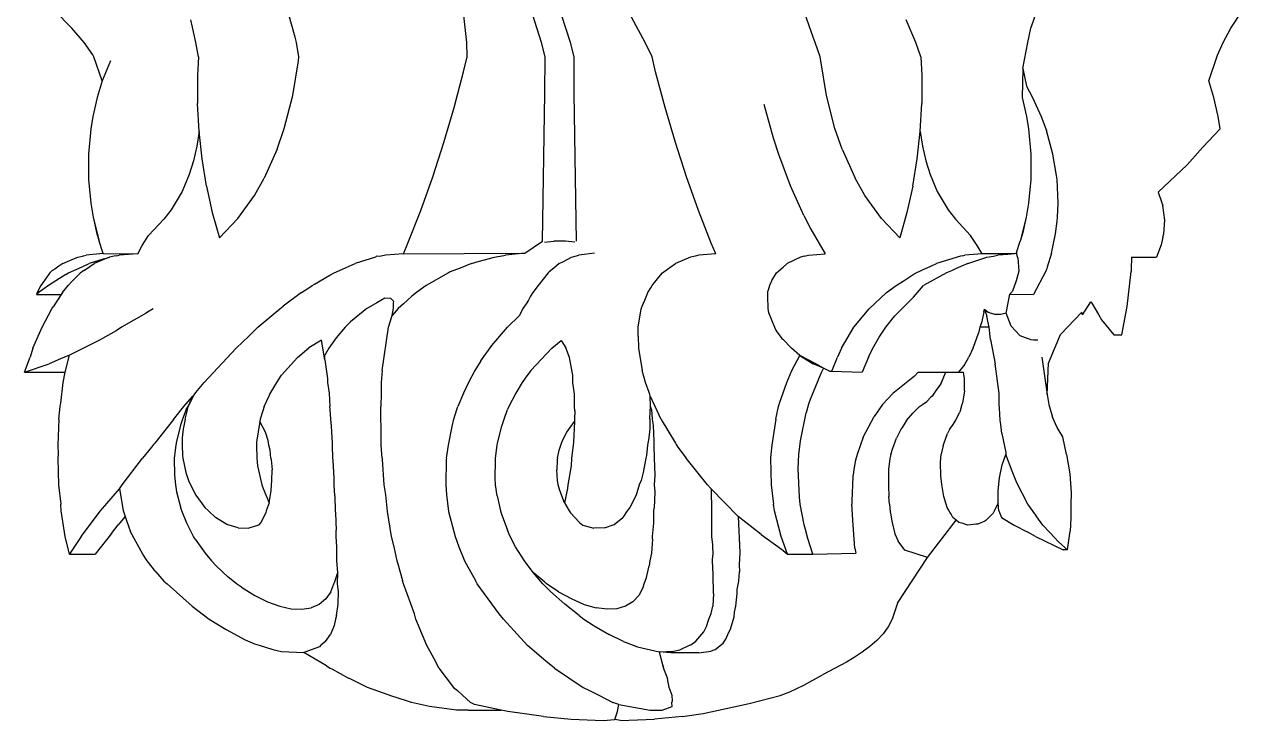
# Model space of a CAD drawing. Extents: x -1563 to 1637, y -685 to 815.
# Drawn here: x 1089.1 to 1183, y -95.1 to -41.4 of the extents above; entities that cross this region are included whole.
import ezdxf

# ---------------------------------------------------------------- set-up
doc = ezdxf.new("R2010")
doc.units = 0
doc.header["$MEASUREMENT"] = 0
doc.layers.get('0').update_dxf_attribs({"linetype": 'CONTINUOUS'})

msp = doc.modelspace()

# ---------------------------------------------------------------- linework, layer by layer
at = {"color": 22}
for p, q in [((1092.766, -41.712), (1091.418, -40.351)), ((1123.199, -42.817), (1122.854, -39.568)), ((1128.952, -42.817), (1127.924, -39.568)), ((1131.191, -42.817), (1130.145, -39.568)), ((1136.943, -42.817), (1135.216, -39.568)), ((1166.676, -41.712), (1167.159, -40.351)), ((1182.093, -41.712), (1183.009, -40.351)), ((1102.062, -41.625), (1101.943, -41.063)), ((1109.979, -42.403), (1109.457, -40.571)), ((1149.899, -42.403), (1149.252, -40.571)), ((1157.828, -42.817), (1157.082, -41.063)), ((1093.698, -42.817), (1092.766, -41.712)), ((1102.315, -42.817), (1102.062, -41.625)), ((1166.444, -42.817), (1166.676, -41.712)), ((1181.512, -42.805), (1182.093, -41.712)), ((1094.378, -43.763), (1093.698, -42.817)), ((1102.525, -43.902), (1102.315, -42.817)), ((1110.074, -42.817), (1109.979, -42.403)), ((1110.263, -43.902), (1110.074, -42.817)), ((1123.232, -43.902), (1123.199, -42.817)), ((1129.237, -43.902), (1128.952, -42.817)), ((1131.482, -43.902), (1131.191, -42.817)), ((1137.488, -43.902), (1136.943, -42.817)), ((1150.069, -42.817), (1149.899, -42.403)), ((1150.456, -43.902), (1150.069, -42.817)), ((1158.194, -43.902), (1157.828, -42.817)), ((1166.064, -44.799), (1166.444, -42.817)), ((1181.073, -43.785), (1181.512, -42.805)), ((1094.465, -43.902), (1094.378, -43.763)), ((1095.103, -45.765), (1094.465, -43.902)), ((1102.525, -43.902), (1102.449, -45.344)), ((1110.234, -44.228), (1110.263, -43.902)), ((1122.958, -45.065), (1123.232, -43.902)), ((1129.23, -46.727), (1129.237, -43.902)), ((1131.49, -46.727), (1131.482, -43.902)), ((1137.762, -45.065), (1137.488, -43.902)), ((1150.486, -44.228), (1150.456, -43.902)), ((1158.194, -43.902), (1158.271, -45.344)), ((1180.395, -45.765), (1181.073, -43.785)), ((1095.739, -44.218), (1095.103, -45.765)), ((1109.795, -46.897), (1110.234, -44.228)), ((1122.23, -47.82), (1122.958, -45.065)), ((1138.489, -47.82), (1137.762, -45.065)), ((1150.924, -46.897), (1150.486, -44.228)), ((1166.064, -44.799), (1166.013, -47.057)), ((1166.064, -44.799), (1166.353, -46.176)), ((1095.103, -45.765), (1094.706, -47.057)), ((1102.449, -45.344), (1102.45, -47.505)), ((1158.271, -45.344), (1158.27, -47.505)), ((1180.792, -47.057), (1180.395, -45.765)), ((1109.137, -49.439), (1109.795, -46.897)), ((1129.049, -58.117), (1129.23, -46.727)), ((1131.671, -58.117), (1131.49, -46.727)), ((1151.582, -49.439), (1150.924, -46.897)), ((1166.353, -46.176), (1166.82, -47.057)), ((1094.706, -47.057), (1094.373, -48.515)), ((1102.565, -49.658), (1102.45, -47.505)), ((1121.437, -50.524), (1122.23, -47.82)), ((1139.283, -50.524), (1138.489, -47.82)), ((1146.852, -50.179), (1146.135, -47.592)), ((1158.155, -49.658), (1158.27, -47.505)), ((1166.013, -47.057), (1166.347, -48.515)), ((1166.82, -47.057), (1167.478, -48.515)), ((1181.125, -48.515), (1180.792, -47.057)), ((1094.373, -48.515), (1094.217, -49.47)), ((1166.347, -48.515), (1166.503, -49.47)), ((1167.478, -48.515), (1167.847, -49.47)), ((1181.281, -49.47), (1181.125, -48.515)), ((1094.217, -49.47), (1094.041, -51.414)), ((1102.565, -49.658), (1102.383, -50.81)), ((1102.794, -51.786), (1102.565, -49.658)), ((1108.583, -51.039), (1109.137, -49.439)), ((1152.137, -51.039), (1151.582, -49.439)), ((1157.926, -51.786), (1158.155, -49.658)), ((1158.155, -49.658), (1158.337, -50.81)), ((1166.503, -49.47), (1166.678, -51.414)), ((1167.847, -49.47), (1167.884, -49.589)), ((1168.374, -51.414), (1167.884, -49.589)), ((1181.281, -49.47), (1179.944, -50.871)), ((1120.578, -53.173), (1121.437, -50.524)), ((1140.142, -53.173), (1139.283, -50.524)), ((1147.258, -51.433), (1146.852, -50.179)), ((1094.041, -51.414), (1094.049, -53.373)), ((1102.383, -50.81), (1102.126, -51.921)), ((1108.583, -51.039), (1107.589, -53.26)), ((1148.164, -53.851), (1147.258, -51.433)), ((1152.137, -51.039), (1153.13, -53.26)), ((1158.337, -50.81), (1158.594, -51.921)), ((1166.678, -51.414), (1166.671, -53.373)), ((1168.66, -53.058), (1168.374, -51.414)), ((1179.944, -50.871), (1178.744, -52.226)), ((1102.126, -51.921), (1101.796, -52.979)), ((1103.134, -53.872), (1102.794, -51.786)), ((1157.585, -53.872), (1157.926, -51.786)), ((1158.594, -51.921), (1158.924, -52.979)), ((1178.744, -52.226), (1176.5, -54.345)), ((1094.049, -53.373), (1094.216, -55.192)), ((1101.796, -52.979), (1101.252, -54.283)), ((1106.827, -54.604), (1107.589, -53.26)), ((1119.655, -55.762), (1120.578, -53.173)), ((1141.064, -55.762), (1140.142, -53.173)), ((1153.892, -54.604), (1153.13, -53.26)), ((1158.924, -52.979), (1159.468, -54.283)), ((1166.671, -53.373), (1166.504, -55.192)), ((1168.702, -53.373), (1168.66, -53.058)), ((1168.779, -55.192), (1168.702, -53.373)), ((1101.252, -54.283), (1100.419, -55.704)), ((1103.134, -53.872), (1103.584, -55.9)), ((1149.188, -56.136), (1148.164, -53.851)), ((1157.585, -53.872), (1157.136, -55.9)), ((1159.468, -54.283), (1160.301, -55.704)), ((1176.5, -54.345), (1176.745, -55.085)), ((1094.216, -55.192), (1094.402, -56.267)), ((1105.552, -56.385), (1106.827, -54.604)), ((1155.168, -56.385), (1153.892, -54.604)), ((1166.504, -55.192), (1166.317, -56.267)), ((1168.737, -56.267), (1168.779, -55.192)), ((1176.745, -55.085), (1176.846, -55.382)), ((1177.024, -56.507), (1176.846, -55.382)), ((1094.402, -56.267), (1094.676, -57.562)), ((1094.402, -56.267), (1094.86, -58.117)), ((1100.419, -55.704), (1099.849, -56.427)), ((1103.584, -55.9), (1104.14, -57.855)), ((1118.671, -58.288), (1119.655, -55.762)), ((1142.049, -58.288), (1141.064, -55.762)), ((1149.188, -56.136), (1149.73, -57.197)), ((1157.136, -55.9), (1156.58, -57.855)), ((1160.301, -55.704), (1160.871, -56.427)), ((1166.317, -56.267), (1165.859, -58.117)), ((1166.317, -56.267), (1166.044, -57.562)), ((1168.714, -56.57), (1168.737, -56.267)), ((1099.849, -56.427), (1098.68, -57.697)), ((1104.14, -57.855), (1105.552, -56.385)), ((1149.73, -57.197), (1150.822, -59.089)), ((1156.58, -57.855), (1155.168, -56.385)), ((1160.871, -56.427), (1162.04, -57.697)), ((1168.596, -57.562), (1168.714, -56.57)), ((1176.943, -57.546), (1177.024, -56.507)), ((1094.676, -57.562), (1094.86, -58.117)), ((1095.148, -58.985), (1094.86, -58.117)), ((1098.173, -58.449), (1098.68, -57.697)), ((1127.673, -59.053), (1129.049, -58.117)), ((1129.193, -58.203), (1129.919, -58.117)), ((1130.801, -58.117), (1129.919, -58.117)), ((1131.527, -58.203), (1130.801, -58.117)), ((1162.547, -58.449), (1162.04, -57.697)), ((1165.572, -58.985), (1165.859, -58.117)), ((1166.044, -57.562), (1165.859, -58.117)), ((1168.279, -59.043), (1168.596, -57.562)), ((1176.863, -57.818), (1176.729, -58.405)), ((1176.863, -57.818), (1176.943, -57.546)), ((1095.161, -59.074), (1093.865, -59.208)), ((1095.161, -59.074), (1095.148, -58.985)), ((1095.161, -59.074), (1097.855, -59.089)), ((1097.855, -59.089), (1096.409, -59.208)), ((1097.855, -59.089), (1098.173, -58.449)), ((1118.33, -59.089), (1116.927, -59.208)), ((1118.33, -59.089), (1118.671, -58.288)), ((1118.33, -59.089), (1127.673, -59.053)), ((1127.673, -59.053), (1126.177, -59.208)), ((1133.047, -59.053), (1131.838, -59.208)), ((1142.39, -59.089), (1141.088, -59.208)), ((1142.39, -59.089), (1142.049, -58.288)), ((1149.538, -59.208), (1150.822, -59.089)), ((1162.922, -59.088), (1161.606, -59.208)), ((1162.922, -59.088), (1162.547, -58.449)), ((1164.214, -59.085), (1162.922, -59.088)), ((1164.907, -59.137), (1164.15, -59.208)), ((1165.435, -59.09), (1164.214, -59.085)), ((1165.435, -59.09), (1164.907, -59.137)), ((1165.582, -59.076), (1165.435, -59.09)), ((1165.572, -58.985), (1165.582, -59.076)), ((1165.691, -59.403), (1165.582, -59.076)), ((1168.279, -59.043), (1167.942, -60.115)), ((1176.729, -58.405), (1176.362, -59.358)), ((1091.767, -60.058), (1091.439, -60.283)), ((1092.062, -59.848), (1091.767, -60.058)), ((1092.062, -59.848), (1093.15, -59.381)), ((1093.087, -60.298), (1093.606, -60.066)), ((1093.15, -59.381), (1093.233, -59.361)), ((1093.233, -59.361), (1093.579, -59.27)), ((1093.579, -59.27), (1093.662, -59.258)), ((1093.606, -60.066), (1094.084, -59.848)), ((1093.662, -59.258), (1093.865, -59.208)), ((1093.8, -60.304), (1094.155, -60.069)), ((1095.179, -59.503), (1094.084, -59.848)), ((1094.155, -60.069), (1094.474, -59.848)), ((1095.287, -59.502), (1094.474, -59.848)), ((1095.179, -59.503), (1094.474, -59.848)), ((1095.179, -59.503), (1095.663, -59.357)), ((1095.287, -59.502), (1095.179, -59.503)), ((1095.663, -59.357), (1095.287, -59.502)), ((1096.027, -59.281), (1095.663, -59.357)), ((1096.172, -59.254), (1096.027, -59.281)), ((1096.172, -59.254), (1096.409, -59.208)), ((1113.898, -60.156), (1114.587, -59.848)), ((1116.165, -59.357), (1114.587, -59.848)), ((1116.25, -59.286), (1116.165, -59.357)), ((1116.459, -59.3), (1116.25, -59.286)), ((1116.601, -59.273), (1116.459, -59.3)), ((1116.927, -59.208), (1116.601, -59.273)), ((1123.558, -59.848), (1122.702, -60.194)), ((1123.558, -59.848), (1124.09, -59.694)), ((1124.09, -59.694), (1125.34, -59.357)), ((1125.34, -59.357), (1125.597, -59.311)), ((1125.597, -59.311), (1125.772, -59.282)), ((1125.772, -59.282), (1126.177, -59.208)), ((1130.322, -59.848), (1129.921, -60.194)), ((1130.322, -59.848), (1130.651, -59.694)), ((1130.651, -59.694), (1131.277, -59.357)), ((1131.277, -59.357), (1131.449, -59.311)), ((1131.449, -59.311), (1131.569, -59.282)), ((1131.569, -59.282), (1131.838, -59.208)), ((1138.865, -60.156), (1139.292, -59.848)), ((1140.453, -59.357), (1139.292, -59.848)), ((1140.698, -59.3), (1140.453, -59.357)), ((1140.817, -59.273), (1140.698, -59.3)), ((1141.088, -59.208), (1140.817, -59.273)), ((1147.595, -60.118), (1147.9, -59.848)), ((1148.934, -59.357), (1147.9, -59.848)), ((1149.208, -59.289), (1148.934, -59.357)), ((1149.208, -59.289), (1149.538, -59.208)), ((1158.395, -60.304), (1158.923, -60.069)), ((1158.923, -60.069), (1159.405, -59.848)), ((1161.268, -59.289), (1159.405, -59.848)), ((1161.349, -60.058), (1160.836, -60.283)), ((1161.377, -59.264), (1161.268, -59.289)), ((1161.818, -59.848), (1161.349, -60.058)), ((1161.377, -59.264), (1161.606, -59.208)), ((1161.818, -59.848), (1163.3, -59.363)), ((1163.3, -59.363), (1163.813, -59.27)), ((1163.813, -59.27), (1163.905, -59.258)), ((1163.905, -59.258), (1164.15, -59.208)), ((1165.691, -59.403), (1165.75, -60.427)), ((1174.452, -59.358), (1174.414, -60.295)), ((1174.452, -59.358), (1176.362, -59.358)), ((1090.981, -60.669), (1090.625, -61.168)), ((1091.051, -60.561), (1090.981, -60.669)), ((1091.158, -60.47), (1091.051, -60.561)), ((1091.226, -60.415), (1091.158, -60.47)), ((1091.439, -60.283), (1091.226, -60.415)), ((1092.296, -60.692), (1091.526, -61.179)), ((1092.296, -60.692), (1092.505, -60.564)), ((1092.505, -60.564), (1093.087, -60.298)), ((1093.315, -60.672), (1092.79, -61.195)), ((1093.315, -60.672), (1093.412, -60.576)), ((1093.687, -60.373), (1093.412, -60.576)), ((1093.687, -60.373), (1093.8, -60.304)), ((1111.476, -61.427), (1112.657, -60.745)), ((1112.657, -60.745), (1112.97, -60.561)), ((1112.97, -60.561), (1113.149, -60.481)), ((1113.149, -60.481), (1113.898, -60.156)), ((1121.784, -60.56), (1120.078, -61.533)), ((1121.933, -60.498), (1121.784, -60.56)), ((1122.702, -60.194), (1121.933, -60.498)), ((1129.468, -60.56), (1128.698, -61.533)), ((1129.551, -60.498), (1129.468, -60.56)), ((1129.921, -60.194), (1129.551, -60.498)), ((1137.575, -61.427), (1138.126, -60.745)), ((1138.126, -60.745), (1138.282, -60.561)), ((1138.282, -60.561), (1138.393, -60.481)), ((1138.393, -60.481), (1138.865, -60.156)), ((1146.724, -61.159), (1147.075, -60.563)), ((1147.075, -60.563), (1147.256, -60.403)), ((1147.256, -60.403), (1147.595, -60.118)), ((1156.844, -61.195), (1157.694, -60.652)), ((1157.694, -60.652), (1158.395, -60.304)), ((1160.178, -60.565), (1158.419, -61.529)), ((1160.569, -60.415), (1160.178, -60.565)), ((1160.836, -60.283), (1160.569, -60.415)), ((1165.75, -60.427), (1165.539, -61.19)), ((1167.831, -60.425), (1166.893, -62.231)), ((1167.904, -60.223), (1167.831, -60.425)), ((1167.942, -60.115), (1167.904, -60.223)), ((1174.121, -63.159), (1174.411, -60.454)), ((1174.414, -60.295), (1174.411, -60.454)), ((1090.356, -61.529), (1090.075, -62.071)), ((1090.963, -61.529), (1090.231, -62.061)), ((1090.625, -61.168), (1090.356, -61.529)), ((1091.526, -61.179), (1090.963, -61.529)), ((1092.04, -62.071), (1092.473, -61.529)), ((1092.79, -61.195), (1092.473, -61.529)), ((1110.456, -62.072), (1111.02, -61.707)), ((1111.02, -61.707), (1111.289, -61.532)), ((1111.289, -61.532), (1111.476, -61.427)), ((1120.078, -61.533), (1119.321, -62.072)), ((1128.698, -61.533), (1128.287, -62.072)), ((1137.152, -62.072), (1137.379, -61.707)), ((1137.379, -61.707), (1137.486, -61.532)), ((1137.486, -61.532), (1137.575, -61.427)), ((1146.426, -61.888), (1146.382, -62.032)), ((1146.534, -61.531), (1146.426, -61.888)), ((1146.646, -61.318), (1146.534, -61.531)), ((1146.724, -61.159), (1146.646, -61.318)), ((1155.568, -62.071), (1156.303, -61.529)), ((1156.303, -61.529), (1156.844, -61.195)), ((1157.64, -62.432), (1158.419, -61.529)), ((1165.268, -61.972), (1165.065, -62.212)), ((1165.539, -61.19), (1165.268, -61.972)), ((1090.231, -62.061), (1090.026, -62.231)), ((1090.075, -62.071), (1090.026, -62.231)), ((1090.026, -62.231), (1091.939, -62.226)), ((1091.939, -62.226), (1091.322, -63.176)), ((1092.04, -62.071), (1091.939, -62.226)), ((1110.456, -62.072), (1109.047, -63.131)), ((1116.261, -62.876), (1115.597, -63.262)), ((1116.895, -62.507), (1116.261, -62.876)), ((1117.337, -62.545), (1116.895, -62.507)), ((1117.568, -62.783), (1117.337, -62.545)), ((1117.553, -63.286), (1117.566, -62.873)), ((1117.566, -62.873), (1117.568, -62.783)), ((1118.624, -62.659), (1118.318, -62.944)), ((1118.968, -62.37), (1118.624, -62.659)), ((1119.321, -62.072), (1118.968, -62.37)), ((1127.967, -62.659), (1127.777, -62.944)), ((1128.125, -62.37), (1127.967, -62.659)), ((1128.287, -62.072), (1128.125, -62.37)), ((1136.724, -63.131), (1136.915, -62.657)), ((1136.915, -62.657), (1137.071, -62.272)), ((1137.071, -62.272), (1137.152, -62.072)), ((1146.382, -62.032), (1146.375, -62.121)), ((1146.375, -62.121), (1146.379, -62.36)), ((1146.379, -62.36), (1146.399, -63.327)), ((1154.22, -63.328), (1155.568, -62.071)), ((1157.64, -62.432), (1156.202, -63.883)), ((1164.775, -63.679), (1165.065, -62.212)), ((1165.065, -62.212), (1166.893, -62.231)), ((1170.655, -63.788), (1171.295, -62.809)), ((1171.295, -62.809), (1171.378, -62.898)), ((1171.378, -62.898), (1171.891, -63.784)), ((1090.475, -64.764), (1091.214, -63.328)), ((1091.214, -63.328), (1091.322, -63.176)), ((1098.491, -63.666), (1096.589, -64.764)), ((1098.6, -63.601), (1098.491, -63.666)), ((1099.034, -63.327), (1098.6, -63.601)), ((1107.093, -64.764), (1108.78, -63.326)), ((1108.78, -63.326), (1109.047, -63.131)), ((1115.496, -63.325), (1114.239, -64.352)), ((1115.597, -63.262), (1115.496, -63.325)), ((1117.156, -64.764), (1117.445, -63.856)), ((1117.445, -63.856), (1117.553, -63.286)), ((1117.909, -63.325), (1117.445, -63.856)), ((1118.318, -62.944), (1117.909, -63.325)), ((1126.349, -64.764), (1127.277, -63.856)), ((1127.524, -63.325), (1127.277, -63.856)), ((1127.777, -62.944), (1127.524, -63.325)), ((1136.412, -64.764), (1136.653, -63.326)), ((1136.653, -63.326), (1136.724, -63.131)), ((1146.399, -63.327), (1146.473, -63.623)), ((1146.473, -63.623), (1146.916, -64.764)), ((1153.03, -64.764), (1154.22, -63.328)), ((1163.055, -63.598), (1162.872, -64.413)), ((1163.055, -63.598), (1163.101, -63.376)), ((1163.101, -63.376), (1163.297, -63.9)), ((1163.101, -63.376), (1163.405, -63.593)), ((1163.405, -63.593), (1163.951, -63.781)), ((1164.358, -63.783), (1163.951, -63.781)), ((1164.775, -63.679), (1164.358, -63.783)), ((1165.16, -64.684), (1164.775, -63.679)), ((1168.967, -65.326), (1170.617, -63.582)), ((1170.655, -63.788), (1170.617, -63.582)), ((1171.891, -63.784), (1172.119, -64.181)), ((1173.692, -65.34), (1174.121, -63.159)), ((1089.764, -66.37), (1090.475, -64.764)), ((1096.589, -64.764), (1096.167, -65.032)), ((1106.405, -65.441), (1107.093, -64.764)), ((1113.819, -64.764), (1113.128, -65.566)), ((1114.239, -64.352), (1113.819, -64.764)), ((1116.672, -68.099), (1117.156, -64.764)), ((1125.141, -66.157), (1126.349, -64.764)), ((1136.404, -65.441), (1136.412, -64.764)), ((1146.916, -64.764), (1147.063, -65.032)), ((1152.089, -66.37), (1153.03, -64.764)), ((1154.984, -65.531), (1155.517, -64.763)), ((1155.517, -64.763), (1156.202, -63.883)), ((1162.761, -64.76), (1162.655, -65.211)), ((1162.872, -64.413), (1162.761, -64.76)), ((1163.46, -64.76), (1162.761, -64.76)), ((1163.348, -64.169), (1163.297, -63.9)), ((1163.371, -64.289), (1163.348, -64.169)), ((1163.46, -64.76), (1163.371, -64.289)), ((1163.566, -65.691), (1163.46, -64.76)), ((1165.847, -65.397), (1165.16, -64.684)), ((1172.119, -64.181), (1173.088, -65.34)), ((1094.933, -65.715), (1092.578, -66.921)), ((1095.118, -65.629), (1094.933, -65.715)), ((1096.167, -65.032), (1095.118, -65.629)), ((1106.405, -65.441), (1105.421, -66.37)), ((1113.128, -65.566), (1112.56, -66.37)), ((1136.404, -65.441), (1136.432, -66.37)), ((1147.063, -65.032), (1147.494, -65.624)), ((1147.494, -65.624), (1147.554, -65.684)), ((1148.235, -66.37), (1147.554, -65.684)), ((1154.467, -66.421), (1154.984, -65.531)), ((1162.366, -66.014), (1162.655, -65.211)), ((1163.566, -65.691), (1163.934, -67.575)), ((1165.847, -65.397), (1166.44, -65.635)), ((1166.69, -65.739), (1166.44, -65.635)), ((1168.036, -67.539), (1168.967, -65.326)), ((1173.088, -65.34), (1173.692, -65.34)), ((1089.764, -66.37), (1089.546, -67.054)), ((1102.969, -69.005), (1105.421, -66.37)), ((1110.159, -67.089), (1111.035, -66.344)), ((1111.991, -65.756), (1111.035, -66.344)), ((1112.27, -67.28), (1111.991, -65.756)), ((1112.56, -66.37), (1112.25, -66.901)), ((1124.297, -67.356), (1125.141, -66.157)), ((1129.755, -66.37), (1128.138, -68.099)), ((1129.755, -66.37), (1130.477, -65.768)), ((1130.477, -65.768), (1130.843, -66.346)), ((1131.133, -67.089), (1130.843, -66.346)), ((1136.432, -66.37), (1136.72, -68.099)), ((1148.869, -66.934), (1148.235, -66.37)), ((1152.089, -66.37), (1151.772, -67.054)), ((1154.16, -67.054), (1154.467, -66.421)), ((1162.246, -66.351), (1161.894, -67.054)), ((1162.246, -66.351), (1162.366, -66.014)), ((1166.889, -65.746), (1166.69, -65.739)), ((1167.063, -65.758), (1166.889, -65.746)), ((1167.232, -65.764), (1167.063, -65.758)), ((1089.099, -68.213), (1089.546, -67.054)), ((1089.099, -68.213), (1091.008, -67.585)), ((1091.873, -67.201), (1091.008, -67.585)), ((1092.578, -66.921), (1091.873, -67.201)), ((1092.232, -68.213), (1092.578, -66.921)), ((1108.916, -68.457), (1110.159, -67.089)), ((1112.27, -67.28), (1112.25, -66.901)), ((1112.27, -67.28), (1112.454, -68.715)), ((1124.297, -67.356), (1123.831, -68.099)), ((1131.368, -68.457), (1131.133, -67.089)), ((1148.249, -68.099), (1148.869, -66.934)), ((1150.1, -67.585), (1148.869, -66.934)), ((1148.869, -66.934), (1149.896, -67.585)), ((1150.1, -67.585), (1149.896, -67.585)), ((1150.707, -67.924), (1149.896, -67.585)), ((1150.707, -67.924), (1150.1, -67.585)), ((1151.352, -68.154), (1151.772, -67.054)), ((1154.16, -67.054), (1153.687, -68.213)), ((1161.534, -67.697), (1161.894, -67.054)), ((1164.23, -69.861), (1163.934, -67.575)), ((1167.534, -67.054), (1167.942, -69.938)), ((1167.942, -69.938), (1168.036, -67.539)), ((1089.099, -68.213), (1092.232, -68.213)), ((1092.082, -69.005), (1092.232, -68.213)), ((1108.56, -69.005), (1108.916, -68.457)), ((1116.672, -68.099), (1116.609, -69.005)), ((1123.831, -68.099), (1123.34, -69.005)), ((1128.138, -68.099), (1127.702, -68.675)), ((1131.39, -69.005), (1131.368, -68.457)), ((1136.98, -69.005), (1136.72, -68.099)), ((1147.867, -69.005), (1148.249, -68.099)), ((1150.502, -68.311), (1149.671, -70.325)), ((1150.707, -67.924), (1150.502, -68.311)), ((1151.109, -68.105), (1150.707, -67.924)), ((1151.201, -68.151), (1151.109, -68.105)), ((1151.109, -68.105), (1151.352, -68.154)), ((1151.201, -68.151), (1151.352, -68.154)), ((1151.352, -68.154), (1153.687, -68.213)), ((1157.72, -68.531), (1156.052, -69.875)), ((1157.72, -68.531), (1158.003, -68.213)), ((1158.003, -68.213), (1160.134, -68.213)), ((1159.76, -69.07), (1160.134, -68.213)), ((1160.134, -68.213), (1161.136, -68.213)), ((1161.136, -68.213), (1161.534, -67.697)), ((1161.136, -68.213), (1161.48, -68.213)), ((1161.512, -68.372), (1161.48, -68.213)), ((1161.581, -68.716), (1161.512, -68.372)), ((1091.9, -70.615), (1092.082, -69.005)), ((1102.314, -69.798), (1102.969, -69.005)), ((1108.03, -69.929), (1108.56, -69.005)), ((1112.454, -68.715), (1112.472, -69.005)), ((1112.472, -69.005), (1112.588, -69.834)), ((1116.609, -69.005), (1116.616, -69.844)), ((1123.34, -69.005), (1122.95, -69.844)), ((1127.477, -69.005), (1126.983, -69.834)), ((1127.702, -68.675), (1127.477, -69.005)), ((1131.497, -69.929), (1131.39, -69.005)), ((1137.273, -69.798), (1136.98, -69.005)), ((1147.314, -70.615), (1147.867, -69.005)), ((1159.531, -69.4), (1159.358, -69.646)), ((1159.76, -69.07), (1159.531, -69.4)), ((1161.581, -69.664), (1161.581, -68.716)), ((1101.38, -70.88), (1102.092, -70.06)), ((1101.73, -70.88), (1102.179, -69.98)), ((1101.73, -70.88), (1102.092, -70.06)), ((1102.092, -70.06), (1102.179, -69.98)), ((1102.179, -69.98), (1102.314, -69.798)), ((1107.592, -70.88), (1107.958, -70.057)), ((1107.958, -70.057), (1108.03, -69.929)), ((1112.588, -69.834), (1112.647, -70.88)), ((1116.616, -69.844), (1116.572, -70.88)), ((1122.95, -69.844), (1122.521, -70.88)), ((1126.983, -69.834), (1126.445, -70.88)), ((1131.51, -70.057), (1131.497, -69.929)), ((1131.5, -70.88), (1131.51, -70.057)), ((1137.325, -69.94), (1137.273, -69.798)), ((1137.349, -70.04), (1137.325, -69.94)), ((1137.362, -70.88), (1137.349, -70.04)), ((1137.712, -70.88), (1137.349, -70.04)), ((1149.671, -70.325), (1149.553, -70.681)), ((1156.052, -69.875), (1155.261, -70.711)), ((1158.982, -70.151), (1158.672, -70.475)), ((1159.071, -70.059), (1158.982, -70.151)), ((1159.226, -69.835), (1159.071, -70.059)), ((1159.358, -69.646), (1159.226, -69.835)), ((1161.581, -69.664), (1161.405, -70.619)), ((1164.237, -70.716), (1164.23, -69.861)), ((1167.942, -69.938), (1168.066, -70.718)), ((1091.766, -71.843), (1091.86, -70.88)), ((1091.86, -70.88), (1091.887, -70.721)), ((1091.887, -70.721), (1091.9, -70.615)), ((1100.602, -71.861), (1101.38, -70.88)), ((1101.584, -71.094), (1101.294, -71.843)), ((1101.49, -71.843), (1101.643, -71.236)), ((1101.584, -71.094), (1101.73, -70.88)), ((1101.643, -71.236), (1101.73, -70.88)), ((1107.472, -71.205), (1107.285, -71.843)), ((1107.592, -70.88), (1107.472, -71.205)), ((1112.676, -71.101), (1112.647, -70.88)), ((1112.721, -71.843), (1112.676, -71.101)), ((1116.579, -71.11), (1116.572, -70.88)), ((1116.576, -71.843), (1116.579, -71.11)), ((1122.217, -71.843), (1122.442, -71.11)), ((1122.442, -71.11), (1122.521, -70.88)), ((1126.073, -71.843), (1126.348, -71.101)), ((1126.445, -70.88), (1126.348, -71.101)), ((1131.52, -71.205), (1131.5, -70.88)), ((1131.52, -71.205), (1131.509, -71.843)), ((1137.304, -71.843), (1137.339, -71.236)), ((1137.339, -71.236), (1137.362, -70.88)), ((1137.443, -71.094), (1137.362, -70.88)), ((1137.443, -71.094), (1137.5, -71.843)), ((1138.188, -71.861), (1137.712, -70.88)), ((1147.027, -71.843), (1147.233, -70.88)), ((1147.233, -70.88), (1147.278, -70.721)), ((1147.278, -70.721), (1147.314, -70.615)), ((1148.926, -73.504), (1149.361, -71.368)), ((1149.553, -70.681), (1149.361, -71.368)), ((1155.261, -70.711), (1154.594, -71.643)), ((1157.111, -71.946), (1157.585, -71.369)), ((1157.585, -71.369), (1158.104, -70.876)), ((1158.104, -70.876), (1158.33, -70.713)), ((1158.33, -70.713), (1158.672, -70.475)), ((1161.04, -71.642), (1161.198, -71.303)), ((1161.371, -70.714), (1161.198, -71.303)), ((1161.405, -70.619), (1161.371, -70.714)), ((1164.255, -70.987), (1164.237, -70.716)), ((1164.316, -71.921), (1164.255, -70.987)), ((1168.066, -70.718), (1168.365, -71.694)), ((1091.766, -71.843), (1091.685, -73.84)), ((1100.602, -71.861), (1099.146, -73.696)), ((1101.141, -72.306), (1100.824, -73.564)), ((1101.294, -71.843), (1101.141, -72.306)), ((1101.49, -71.843), (1101.364, -72.486)), ((1107.241, -72.03), (1107.003, -73.629)), ((1107.285, -71.843), (1107.241, -72.03)), ((1107.68, -72.849), (1107.241, -72.03)), ((1112.783, -72.379), (1112.721, -71.843)), ((1116.606, -72.403), (1116.576, -71.843)), ((1122.077, -72.403), (1122.217, -71.843)), ((1125.905, -72.379), (1126.073, -71.843)), ((1130.915, -72.849), (1131.516, -72.03)), ((1131.516, -72.03), (1131.438, -73.629)), ((1131.509, -71.843), (1131.516, -72.03)), ((1137.304, -71.843), (1137.303, -72.486)), ((1137.5, -71.843), (1137.562, -72.306)), ((1137.562, -72.306), (1137.63, -73.564)), ((1138.188, -71.861), (1139.281, -73.696)), ((1147.027, -71.843), (1146.714, -73.84)), ((1153.756, -73.242), (1154.594, -71.643)), ((1156.97, -72.164), (1156.752, -72.498)), ((1157.111, -71.946), (1156.97, -72.164)), ((1160.407, -72.645), (1160.683, -72.246)), ((1160.683, -72.246), (1160.91, -71.925)), ((1160.91, -71.925), (1161.04, -71.642)), ((1164.362, -72.266), (1164.316, -71.921)), ((1164.456, -72.942), (1164.362, -72.266)), ((1168.716, -72.488), (1168.365, -71.694)), ((1101.343, -72.594), (1101.268, -73.278)), ((1101.364, -72.486), (1101.343, -72.594)), ((1107.884, -73.5), (1107.68, -72.849)), ((1112.85, -73.696), (1112.783, -72.379)), ((1116.613, -73.839), (1116.606, -72.403)), ((1121.786, -73.839), (1122.077, -72.403)), ((1125.577, -73.696), (1125.905, -72.379)), ((1130.582, -73.5), (1130.915, -72.849)), ((1137.302, -72.594), (1137.242, -73.278)), ((1137.303, -72.486), (1137.302, -72.594)), ((1153.756, -73.242), (1153.29, -74.578)), ((1156.689, -72.597), (1156.328, -73.312)), ((1156.752, -72.498), (1156.689, -72.597)), ((1159.97, -73.752), (1160.268, -72.937)), ((1160.407, -72.645), (1160.268, -72.937)), ((1164.456, -72.942), (1164.752, -74.412)), ((1169.138, -73.209), (1168.716, -72.488)), ((1169.422, -74.558), (1169.138, -73.209)), ((1091.685, -73.84), (1091.694, -74.558)), ((1098.91, -73.998), (1098.202, -74.853)), ((1099.056, -73.809), (1098.91, -73.998)), ((1099.146, -73.696), (1099.056, -73.809)), ((1100.775, -73.841), (1100.649, -74.853)), ((1100.824, -73.564), (1100.775, -73.841)), ((1101.268, -73.278), (1101.256, -73.841)), ((1101.256, -73.841), (1101.28, -74.64)), ((1107.003, -73.629), (1106.996, -73.84)), ((1106.996, -73.84), (1107.021, -74.853)), ((1107.946, -73.84), (1107.884, -73.5)), ((1108.036, -74.224), (1107.946, -73.84)), ((1112.848, -73.84), (1112.85, -73.696)), ((1112.89, -74.853), (1112.848, -73.84)), ((1116.671, -74.853), (1116.613, -73.839)), ((1121.635, -74.853), (1121.786, -73.839)), ((1125.416, -74.853), (1125.551, -73.84)), ((1125.551, -73.84), (1125.577, -73.696)), ((1130.328, -74.224), (1130.452, -73.84)), ((1130.452, -73.84), (1130.582, -73.5)), ((1131.402, -73.84), (1131.285, -74.853)), ((1131.438, -73.629), (1131.402, -73.84)), ((1137.143, -73.841), (1137.046, -74.64)), ((1137.242, -73.278), (1137.143, -73.841)), ((1137.63, -73.564), (1137.624, -73.841)), ((1137.624, -73.841), (1137.657, -74.853)), ((1139.281, -73.696), (1139.348, -73.809)), ((1139.348, -73.809), (1139.474, -73.998)), ((1139.474, -73.998), (1140.105, -74.853)), ((1146.714, -73.84), (1146.639, -74.558)), ((1148.811, -74.558), (1148.926, -73.504)), ((1155.899, -74.558), (1156.032, -74.078)), ((1156.032, -74.078), (1156.328, -73.312)), ((1159.931, -73.87), (1159.773, -74.542)), ((1159.931, -73.87), (1159.97, -73.752)), ((1091.694, -74.558), (1091.681, -74.853)), ((1091.681, -74.853), (1091.73, -76.899)), ((1096.645, -76.899), (1098.202, -74.853)), ((1100.649, -74.853), (1100.67, -76.15)), ((1101.28, -74.64), (1101.312, -74.853)), ((1101.312, -74.853), (1101.552, -75.944)), ((1107.021, -74.853), (1107.076, -75.453)), ((1108.108, -74.853), (1108.036, -74.224)), ((1108.108, -74.853), (1108.133, -74.984)), ((1108.133, -74.984), (1108.197, -75.75)), ((1112.91, -75.039), (1112.89, -74.853)), ((1112.975, -76.395), (1112.91, -75.039)), ((1116.671, -74.853), (1116.685, -74.965)), ((1116.685, -74.965), (1116.809, -76.899)), ((1121.626, -74.965), (1121.588, -76.899)), ((1121.635, -74.853), (1121.626, -74.965)), ((1125.399, -76.395), (1125.404, -75.039)), ((1125.404, -75.039), (1125.416, -74.853)), ((1130.179, -74.984), (1130.149, -75.75)), ((1130.198, -74.853), (1130.179, -74.984)), ((1130.198, -74.853), (1130.328, -74.224)), ((1131.285, -74.853), (1131.256, -75.453)), ((1136.994, -74.853), (1136.803, -75.944)), ((1137.046, -74.64), (1136.994, -74.853)), ((1137.657, -74.853), (1137.693, -76.15)), ((1141.752, -76.899), (1140.105, -74.853)), ((1146.639, -74.558), (1146.625, -74.853)), ((1146.625, -74.853), (1146.667, -76.899)), ((1148.752, -75.679), (1148.811, -74.558)), ((1153.167, -75.017), (1153.098, -75.426)), ((1153.29, -74.578), (1153.167, -75.017)), ((1155.826, -74.883), (1155.723, -75.714)), ((1155.899, -74.558), (1155.826, -74.883)), ((1159.716, -75.197), (1159.773, -74.542)), ((1164.46, -75.361), (1164.747, -74.558)), ((1164.752, -74.412), (1164.747, -74.558)), ((1165.234, -75.851), (1164.747, -74.558)), ((1169.422, -74.558), (1169.678, -76.051)), ((1101.552, -75.944), (1101.749, -76.56)), ((1107.076, -75.453), (1107.404, -76.899)), ((1108.182, -76.573), (1108.197, -75.75)), ((1130.2, -76.573), (1130.149, -75.75)), ((1131.256, -75.453), (1130.993, -76.899)), ((1136.803, -75.944), (1136.633, -76.56)), ((1148.838, -77.855), (1148.752, -75.679)), ((1153.098, -75.426), (1152.962, -76.251)), ((1155.723, -75.714), (1155.709, -76.975)), ((1159.742, -76.209), (1159.716, -75.197)), ((1164.267, -76.355), (1164.46, -75.361)), ((1165.612, -76.761), (1165.234, -75.851)), ((1169.678, -76.051), (1169.788, -77.531)), ((1091.73, -76.899), (1091.904, -78.407)), ((1096.422, -77.224), (1096.645, -76.899)), ((1100.67, -76.15), (1100.737, -76.899)), ((1100.737, -76.899), (1100.833, -77.44)), ((1101.749, -76.56), (1101.897, -76.899)), ((1101.897, -76.899), (1102.314, -77.691)), ((1107.404, -76.899), (1107.497, -77.192)), ((1108.126, -77.345), (1108.142, -76.899)), ((1108.142, -76.899), (1108.182, -76.573)), ((1112.969, -76.899), (1112.975, -76.395)), ((1113.036, -77.75), (1112.969, -76.899)), ((1116.809, -76.899), (1116.931, -77.689)), ((1121.588, -76.899), (1121.645, -77.689)), ((1125.428, -76.899), (1125.399, -76.395)), ((1125.554, -77.75), (1125.428, -76.899)), ((1130.255, -76.899), (1130.2, -76.573)), ((1130.371, -77.345), (1130.255, -76.899)), ((1130.993, -76.899), (1130.966, -77.192)), ((1136.5, -76.899), (1136.262, -77.691)), ((1136.633, -76.56), (1136.5, -76.899)), ((1137.693, -76.15), (1137.66, -76.899)), ((1137.66, -76.899), (1137.686, -77.44)), ((1142.049, -77.224), (1141.752, -76.899)), ((1146.667, -76.899), (1146.835, -78.407)), ((1152.962, -76.251), (1152.873, -78.154)), ((1155.709, -76.975), (1155.741, -77.801)), ((1159.822, -76.87), (1159.742, -76.209)), ((1159.984, -77.811), (1159.822, -76.87)), ((1164.169, -77.372), (1164.267, -76.355)), ((1166.459, -78.407), (1165.612, -76.761)), ((1094.971, -78.921), (1096.422, -77.224)), ((1096.422, -77.224), (1096.723, -78.897)), ((1100.833, -77.44), (1101.153, -78.697)), ((1102.314, -77.691), (1103.013, -78.655)), ((1107.497, -77.192), (1107.965, -78.295)), ((1107.965, -78.295), (1108.126, -77.345)), ((1113.036, -77.75), (1113.056, -78.921)), ((1116.931, -77.689), (1117.072, -78.968)), ((1121.645, -77.689), (1121.802, -78.968)), ((1125.554, -77.75), (1125.798, -78.921)), ((1130.748, -78.295), (1130.371, -77.345)), ((1130.966, -77.192), (1130.748, -78.295)), ((1136.262, -77.691), (1135.782, -78.655)), ((1137.686, -77.44), (1137.651, -78.697)), ((1142.049, -77.224), (1142.078, -78.935)), ((1144.114, -79.336), (1142.049, -77.224)), ((1148.912, -78.407), (1148.838, -77.855)), ((1155.793, -78.391), (1155.741, -77.801)), ((1160.15, -78.387), (1159.984, -77.811)), ((1164.159, -78.316), (1164.169, -77.372)), ((1169.788, -77.531), (1169.774, -78.412)), ((1091.934, -78.921), (1091.904, -78.407)), ((1101.225, -78.921), (1101.153, -78.697)), ((1103.013, -78.655), (1103.284, -78.921)), ((1107.965, -78.295), (1107.75, -78.921)), ((1130.748, -78.295), (1131.105, -78.921)), ((1135.782, -78.655), (1135.571, -78.921)), ((1137.629, -78.921), (1137.651, -78.697)), ((1146.921, -78.921), (1146.835, -78.407)), ((1149.213, -79.994), (1148.912, -78.407)), ((1152.873, -78.154), (1152.891, -78.407)), ((1152.981, -80.027), (1152.891, -78.407)), ((1155.793, -78.391), (1155.843, -78.982)), ((1160.239, -78.664), (1160.15, -78.387)), ((1160.302, -78.78), (1160.239, -78.664)), ((1160.439, -79.016), (1160.302, -78.78)), ((1163.888, -78.877), (1163.778, -79.091)), ((1164.114, -78.407), (1163.888, -78.877)), ((1164.159, -78.316), (1164.114, -78.407)), ((1164.205, -78.909), (1164.159, -78.316)), ((1167.069, -79.253), (1166.459, -78.407)), ((1169.774, -78.412), (1169.775, -79.479)), ((1092.235, -80.887), (1091.934, -78.921)), ((1093.476, -80.887), (1094.971, -78.921)), ((1096.868, -79.345), (1096.323, -79.994)), ((1096.723, -78.897), (1096.868, -79.345)), ((1096.868, -79.345), (1096.969, -79.653)), ((1096.969, -79.653), (1097.293, -80.522)), ((1101.625, -79.858), (1101.225, -78.921)), ((1103.284, -78.921), (1103.834, -79.416)), ((1104.709, -79.952), (1103.834, -79.416)), ((1107.335, -79.809), (1107.143, -80.014)), ((1107.709, -79.058), (1107.335, -79.809)), ((1107.75, -78.921), (1107.709, -79.058)), ((1113.056, -78.921), (1113.075, -79.091)), ((1113.075, -79.091), (1113.14, -80.403)), ((1117.072, -78.968), (1117.372, -80.887)), ((1121.802, -78.968), (1122.299, -80.887)), ((1125.798, -78.921), (1125.849, -79.091)), ((1125.849, -79.091), (1126.33, -80.403)), ((1131.105, -78.921), (1131.203, -79.058)), ((1131.203, -79.058), (1131.888, -79.809)), ((1131.888, -79.809), (1132.149, -80.007)), ((1134.574, -79.952), (1135.226, -79.416)), ((1135.571, -78.921), (1135.226, -79.416)), ((1137.619, -79.858), (1137.629, -78.921)), ((1142.078, -78.935), (1142.076, -80.887)), ((1144.114, -79.336), (1144.26, -82.112)), ((1145.901, -80.738), (1144.114, -79.336)), ((1147.436, -80.887), (1146.921, -78.921)), ((1155.843, -78.982), (1155.887, -79.221)), ((1155.887, -79.221), (1155.959, -79.703)), ((1155.959, -79.703), (1156.208, -80.679)), ((1158.708, -82.519), (1160.917, -79.626)), ((1160.535, -79.178), (1160.439, -79.016)), ((1160.682, -79.437), (1160.535, -79.178)), ((1160.917, -79.626), (1160.682, -79.437)), ((1161.131, -79.799), (1160.917, -79.626)), ((1161.458, -79.899), (1161.131, -79.799)), ((1163.129, -79.696), (1162.593, -79.928)), ((1163.201, -79.651), (1163.129, -79.696)), ((1163.778, -79.091), (1163.201, -79.651)), ((1164.205, -78.909), (1164.431, -79.436)), ((1164.431, -79.436), (1165.385, -80.004)), ((1167.145, -79.365), (1167.069, -79.253)), ((1167.612, -80.006), (1167.145, -79.365)), ((1169.775, -79.479), (1169.722, -80.491)), ((1095.811, -80.659), (1094.548, -82.249)), ((1095.811, -80.659), (1096.323, -79.994)), ((1098.23, -82.249), (1097.293, -80.522)), ((1102.145, -80.887), (1101.625, -79.858)), ((1105.575, -80.227), (1104.709, -79.952)), ((1105.575, -80.227), (1106.406, -80.249)), ((1107.143, -80.014), (1106.406, -80.249)), ((1113.132, -80.887), (1113.14, -80.403)), ((1126.54, -80.887), (1126.33, -80.403)), ((1132.149, -80.007), (1133, -80.249)), ((1133.822, -80.227), (1133, -80.249)), ((1133.822, -80.227), (1134.574, -79.952)), ((1137.526, -80.887), (1137.619, -79.858)), ((1145.901, -80.738), (1147.451, -81.87)), ((1149.305, -80.347), (1149.213, -79.994)), ((1149.488, -81.045), (1149.305, -80.347)), ((1153.114, -81.791), (1152.981, -80.027)), ((1156.208, -80.679), (1156.451, -81.24)), ((1161.592, -79.943), (1161.458, -79.899)), ((1161.827, -80.015), (1161.592, -79.943)), ((1162.241, -79.972), (1161.827, -80.015)), ((1162.452, -79.943), (1162.241, -79.972)), ((1162.593, -79.928), (1162.452, -79.943)), ((1165.385, -80.004), (1166.395, -80.54)), ((1167.043, -80.882), (1166.395, -80.54)), ((1168.131, -80.564), (1167.612, -80.006)), ((1168.215, -80.648), (1168.131, -80.564)), ((1168.438, -80.893), (1168.215, -80.648)), ((1169.512, -81.925), (1169.722, -80.491)), ((1092.582, -82.249), (1092.235, -80.887)), ((1093.476, -80.887), (1092.759, -81.981)), ((1102.266, -81.085), (1102.145, -80.887)), ((1102.266, -81.085), (1103.033, -82.167)), ((1113.198, -81.674), (1113.132, -80.887)), ((1113.179, -82.767), (1113.198, -81.674)), ((1117.372, -80.887), (1117.575, -81.677)), ((1117.575, -81.677), (1117.804, -82.767)), ((1122.299, -80.887), (1122.585, -81.677)), ((1122.585, -81.677), (1123.031, -82.767)), ((1126.96, -81.674), (1126.54, -80.887)), ((1127.656, -82.767), (1126.96, -81.674)), ((1137.527, -81.085), (1137.43, -82.167)), ((1137.527, -81.085), (1137.526, -80.887)), ((1142.076, -80.887), (1142.148, -81.522)), ((1142.148, -81.522), (1142.166, -82.332)), ((1147.932, -82.249), (1147.436, -80.887)), ((1149.886, -82.248), (1149.488, -81.045)), ((1156.968, -81.934), (1156.451, -81.24)), ((1167.043, -80.882), (1169.186, -81.925)), ((1168.852, -81.339), (1168.438, -80.893)), ((1168.852, -81.339), (1169.512, -81.925)), ((1092.759, -81.981), (1092.582, -82.249)), ((1092.582, -82.249), (1094.548, -82.249)), ((1098.575, -82.767), (1098.23, -82.249)), ((1103.033, -82.167), (1103.527, -82.767)), ((1137.43, -82.167), (1137.308, -82.767)), ((1142.143, -82.767), (1142.166, -82.332)), ((1144.26, -82.112), (1144.191, -83.07)), ((1147.451, -81.87), (1147.589, -81.981)), ((1147.589, -81.981), (1147.932, -82.249)), ((1147.932, -82.249), (1149.886, -82.248)), ((1149.886, -82.248), (1153.198, -82.174)), ((1153.114, -81.791), (1153.198, -82.174)), ((1156.415, -86.04), (1158.708, -82.519)), ((1158.708, -82.519), (1156.968, -81.934)), ((1169.512, -81.925), (1169.186, -81.925)), ((1099.237, -83.614), (1098.575, -82.767)), ((1103.527, -82.767), (1103.89, -83.155)), ((1104.821, -84.024), (1103.89, -83.155)), ((1113.264, -83.662), (1113.179, -82.767)), ((1117.804, -82.767), (1117.876, -82.992)), ((1117.876, -82.992), (1118.255, -84.294)), ((1123.031, -82.767), (1123.148, -82.992)), ((1123.148, -82.992), (1123.87, -84.294)), ((1128.328, -83.662), (1127.656, -82.767)), ((1137.063, -84.058), (1137.273, -83.155)), ((1137.308, -82.767), (1137.273, -83.155)), ((1142.208, -83.823), (1142.143, -82.767)), ((1144.191, -83.07), (1144.213, -83.614)), ((1099.237, -83.614), (1099.858, -84.324)), ((1099.858, -84.324), (1100.109, -84.53)), ((1104.907, -84.092), (1104.821, -84.024)), ((1105.456, -84.53), (1104.907, -84.092)), ((1112.963, -84.53), (1113.011, -84.438)), ((1113.011, -84.438), (1113.264, -83.662)), ((1113.247, -84.53), (1113.264, -83.662)), ((1118.313, -84.53), (1118.255, -84.294)), ((1124.013, -84.53), (1123.87, -84.294)), ((1129.21, -84.418), (1128.328, -83.662)), ((1129.078, -84.53), (1128.328, -83.662)), ((1129.328, -84.505), (1129.21, -84.418)), ((1130.278, -85.147), (1129.328, -84.505)), ((1136.87, -84.53), (1137.063, -84.058)), ((1142.229, -85.276), (1142.208, -83.823)), ((1144.034, -84.975), (1144.175, -84.324)), ((1144.175, -84.324), (1144.213, -83.614)), ((1102.043, -86.25), (1100.109, -84.53)), ((1105.827, -84.799), (1105.456, -84.53)), ((1105.827, -84.799), (1106.857, -85.43)), ((1106.857, -85.43), (1107.851, -85.922)), ((1112.725, -85.147), (1112.327, -85.706)), ((1112.725, -85.147), (1112.963, -84.53)), ((1113.311, -85.118), (1113.247, -84.53)), ((1113.29, -86.103), (1113.311, -85.118)), ((1119.165, -86.846), (1118.313, -84.53)), ((1125.705, -86.846), (1124.013, -84.53)), ((1129.661, -85.118), (1129.078, -84.53)), ((1130.764, -86.103), (1129.661, -85.118)), ((1130.278, -85.147), (1131.291, -85.706)), ((1136.458, -85.43), (1136.004, -85.922)), ((1136.794, -84.799), (1136.458, -85.43)), ((1136.794, -84.799), (1136.87, -84.53)), ((1142.229, -85.276), (1142.172, -86.25)), ((1143.953, -86.249), (1144.033, -85.276)), ((1144.033, -85.276), (1144.034, -84.975)), ((1102.043, -86.25), (1103.347, -87.25)), ((1107.851, -85.922), (1108.795, -86.268)), ((1108.795, -86.268), (1109.675, -86.463)), ((1110.48, -86.503), (1111.196, -86.389)), ((1111.815, -86.122), (1111.196, -86.389)), ((1112.327, -85.706), (1111.815, -86.122)), ((1113.159, -86.991), (1113.29, -86.103)), ((1131.87, -86.991), (1130.764, -86.103)), ((1131.291, -85.706), (1132.26, -86.122)), ((1132.26, -86.122), (1133.172, -86.389)), ((1134.014, -86.503), (1133.172, -86.389)), ((1135.44, -86.268), (1134.774, -86.463)), ((1136.004, -85.922), (1135.44, -86.268)), ((1142.041, -86.816), (1142.172, -86.25)), ((1143.848, -86.724), (1143.953, -86.249)), ((1156.415, -86.04), (1156.004, -87.273)), ((1103.347, -87.25), (1104.643, -88.068)), ((1109.675, -86.463), (1110.48, -86.503)), ((1113.079, -87.25), (1112.983, -87.758)), ((1113.159, -86.991), (1113.079, -87.25)), ((1119.285, -87.25), (1119.165, -86.846)), ((1120.125, -89.29), (1119.285, -87.25)), ((1126.028, -87.25), (1125.705, -86.846)), ((1127.893, -89.29), (1126.028, -87.25)), ((1131.87, -86.991), (1132.234, -87.25)), ((1132.234, -87.25), (1132.947, -87.719)), ((1134.774, -86.463), (1134.014, -86.503)), ((1141.693, -87.815), (1141.862, -87.25)), ((1141.862, -87.25), (1142.041, -86.816)), ((1143.537, -88.039), (1143.819, -87.076)), ((1143.819, -87.076), (1143.848, -86.724)), ((1156.004, -87.273), (1155.687, -87.848)), ((1104.643, -88.068), (1106.132, -88.848)), ((1112.983, -87.758), (1112.704, -88.437)), ((1132.947, -87.719), (1133.031, -87.777)), ((1133.031, -87.777), (1134.179, -88.437)), ((1140.851, -88.954), (1141.464, -88.244)), ((1141.464, -88.244), (1141.693, -87.815)), ((1143.182, -88.809), (1143.4, -88.272)), ((1143.4, -88.272), (1143.537, -88.039)), ((1155.687, -87.848), (1155.291, -88.392)), ((1106.132, -88.848), (1106.844, -89.158)), ((1106.844, -89.158), (1107.192, -89.275)), ((1112.315, -88.981), (1111.961, -89.275)), ((1112.315, -88.981), (1112.704, -88.437)), ((1135.288, -88.981), (1134.179, -88.437)), ((1135.288, -88.981), (1136.031, -89.275)), ((1140.471, -89.23), (1140.851, -88.954)), ((1142.359, -89.589), (1142.955, -89.12)), ((1142.955, -89.12), (1143.182, -88.809)), ((1154.82, -88.903), (1154.282, -89.377)), ((1155.291, -88.392), (1154.82, -88.903)), ((1107.192, -89.275), (1108.256, -89.612)), ((1108.256, -89.612), (1108.912, -89.754)), ((1108.912, -89.754), (1110.636, -89.842)), ((1111.837, -89.398), (1110.636, -89.842)), ((1112.385, -90.867), (1110.636, -89.842)), ((1111.961, -89.275), (1111.837, -89.398)), ((1120.789, -90.493), (1120.125, -89.29)), ((1129.295, -90.493), (1127.893, -89.29)), ((1136.031, -89.275), (1136.366, -89.398)), ((1136.366, -89.398), (1138.045, -89.793)), ((1138.045, -89.793), (1139.144, -89.735)), ((1138.921, -89.866), (1138.045, -89.793)), ((1138.045, -89.793), (1138.355, -91.059)), ((1141.095, -89.866), (1138.921, -89.866)), ((1139.144, -89.735), (1139.638, -89.622)), ((1139.638, -89.622), (1140.368, -89.275)), ((1140.368, -89.275), (1140.471, -89.23)), ((1141.095, -89.866), (1142.004, -89.741)), ((1142.004, -89.741), (1142.205, -89.653)), ((1142.205, -89.653), (1142.359, -89.589)), ((1153.684, -89.813), (1153.066, -90.213)), ((1154.282, -89.377), (1153.684, -89.813)), ((1112.385, -90.867), (1112.675, -91.041)), ((1112.675, -91.041), (1112.789, -91.096)), ((1121.058, -91.041), (1120.789, -90.493)), ((1121.058, -91.041), (1122.182, -92.522)), ((1129.968, -91.041), (1129.295, -90.493)), ((1129.968, -91.041), (1132.183, -92.522)), ((1138.342, -90.867), (1138.355, -91.059)), ((1138.355, -91.059), (1138.669, -91.839)), ((1152.469, -90.579), (1150.613, -91.555)), ((1153.066, -90.213), (1152.469, -90.579)), ((1112.789, -91.096), (1114.092, -91.82)), ((1114.223, -91.859), (1114.092, -91.82)), ((1115.538, -92.521), (1114.223, -91.859)), ((1138.801, -92.528), (1138.669, -91.839)), ((1149.178, -92.345), (1150.613, -91.555)), ((1117.132, -93.097), (1115.538, -92.521)), ((1122.182, -92.522), (1122.478, -92.77)), ((1122.478, -92.77), (1122.885, -93.133)), ((1132.183, -92.522), (1132.659, -92.77)), ((1132.659, -92.77), (1133.386, -93.133)), ((1139.028, -93.135), (1138.801, -92.528)), ((1147.349, -93.138), (1148.102, -92.861)), ((1148.102, -92.861), (1149.178, -92.345)), ((1117.358, -93.172), (1117.132, -93.097)), ((1118.55, -93.571), (1117.358, -93.172)), ((1118.948, -93.677), (1118.55, -93.571)), ((1120.328, -93.985), (1118.948, -93.677)), ((1122.885, -93.133), (1123.488, -93.677)), ((1123.801, -93.846), (1123.488, -93.677)), ((1125.844, -94.274), (1123.801, -93.846)), ((1133.386, -93.133), (1134.462, -93.677)), ((1134.923, -93.846), (1134.462, -93.677)), ((1134.809, -94.385), (1134.923, -93.846)), ((1134.923, -93.846), (1137.346, -94.274)), ((1139.002, -93.677), (1139.072, -93.571)), ((1139.027, -93.985), (1139.002, -93.677)), ((1139.072, -93.571), (1139.028, -93.135)), ((1141.432, -94.537), (1144.979, -93.773)), ((1144.979, -93.773), (1147.349, -93.138)), ((1122.407, -94.273), (1120.328, -93.985)), ((1123.331, -94.274), (1122.407, -94.273)), ((1123.331, -94.274), (1125.844, -94.274)), ((1126.372, -94.385), (1125.844, -94.274)), ((1129.108, -94.772), (1126.372, -94.385)), ((1129.108, -94.772), (1131.238, -94.98)), ((1134.614, -94.994), (1134.809, -94.385)), ((1137.346, -94.274), (1138.263, -94.273)), ((1139.824, -94.772), (1137.668, -94.982)), ((1138.263, -94.273), (1139.027, -93.985)), ((1139.824, -94.772), (1141.432, -94.537)), ((1131.238, -94.98), (1133.724, -95.085)), ((1133.724, -95.085), (1134.614, -94.994)), ((1135.049, -95.085), (1134.614, -94.994)), ((1135.049, -95.085), (1137.668, -94.982))]:
    msp.add_line(p, q, dxfattribs=at)

doc.saveas('drawing.dxf')
